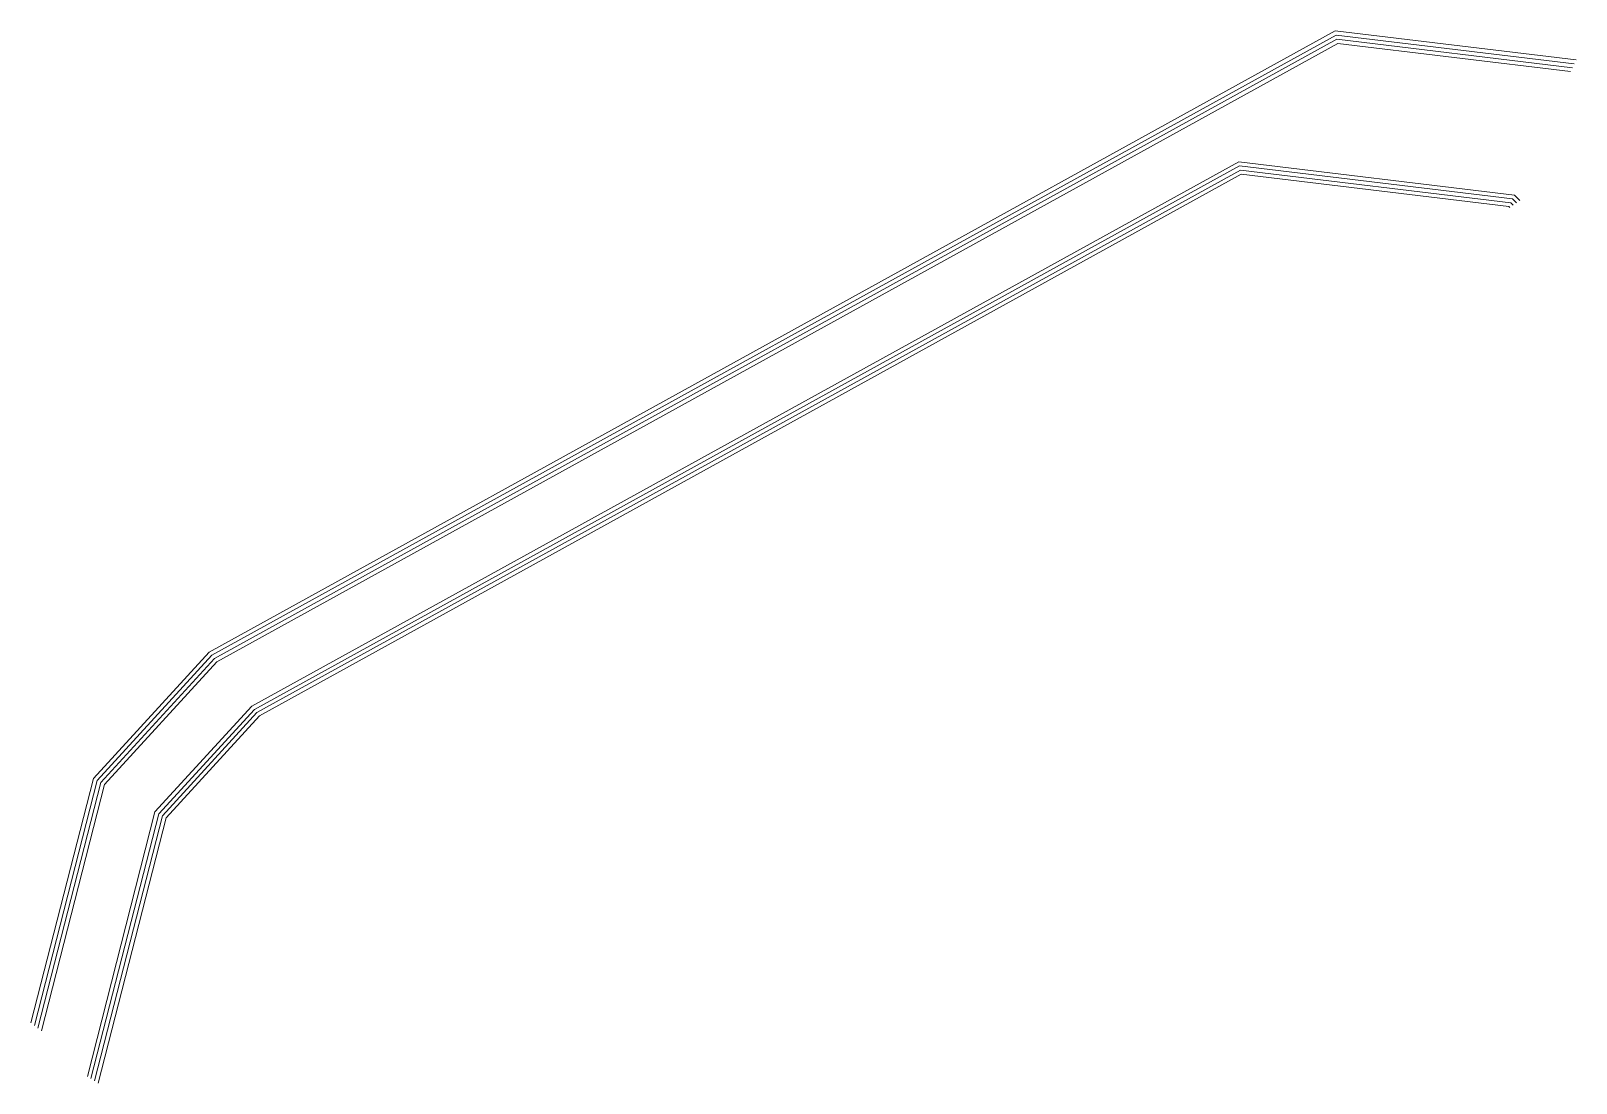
# Model space of a CAD drawing. Header units: metres. Extents: x 864713 to 864843, y 1182408 to 1182497.
import ezdxf

# ---------------------------------------------------------------- set-up
doc = ezdxf.new("R2010")
doc.units = ezdxf.units.M
doc.layers.add('Topo_Corte', color=251, linetype='Continuous', lineweight=20)

msp = doc.modelspace()

# ---------------------------------------------------------------- linework, layer by layer
at = {"layer": 'Topo_Corte'}
msp.add_lwpolyline([(864713.1, 1182413.55), (864718.34, 1182434.04), (864728.06, 1182444.64), (864822.5, 1182496.73), (864842.69, 1182494.29)], dxfattribs=at)
at = {"layer": 'Topo_Corte', "linetype": 'Continuous'}
for points, elevation in [([(864842.54, 1182493.97), (864822.57, 1182496.37), (864728.28, 1182444.37), (864718.65, 1182433.88), (864713.4, 1182413.32)], 2173), ([(864842.38, 1182493.64), (864822.63, 1182496.02), (864728.49, 1182444.1), (864718.96, 1182433.71), (864713.69, 1182413.1)], 2172), ([(864842.23, 1182493.32), (864822.7, 1182495.67), (864728.7, 1182443.83), (864719.27, 1182433.54), (864713.98, 1182412.87)], 2171), ([(864837.98, 1182482.51), (864837.52, 1182482.96), (864814.4, 1182485.75), (864731.63, 1182440.1), (864723.51, 1182431.25), (864717.84, 1182409.06)], 2169), ([(864837.69, 1182482.31), (864837.37, 1182482.64), (864814.47, 1182485.4), (864731.85, 1182439.83), (864723.82, 1182431.08), (864718.14, 1182408.87)], 2168), ([(864837.41, 1182482.12), (864837.21, 1182482.31), (864814.54, 1182485.05), (864732.06, 1182439.56), (864724.13, 1182430.91), (864718.45, 1182408.68)], 2167), ([(864837.13, 1182481.92), (864837.06, 1182481.99), (864814.61, 1182484.7), (864732.27, 1182439.29), (864724.44, 1182430.75), (864718.75, 1182408.5)], 2166)]:
    msp.add_lwpolyline(points, dxfattribs=dict(at, elevation=elevation))

doc.saveas('drawing.dxf')
